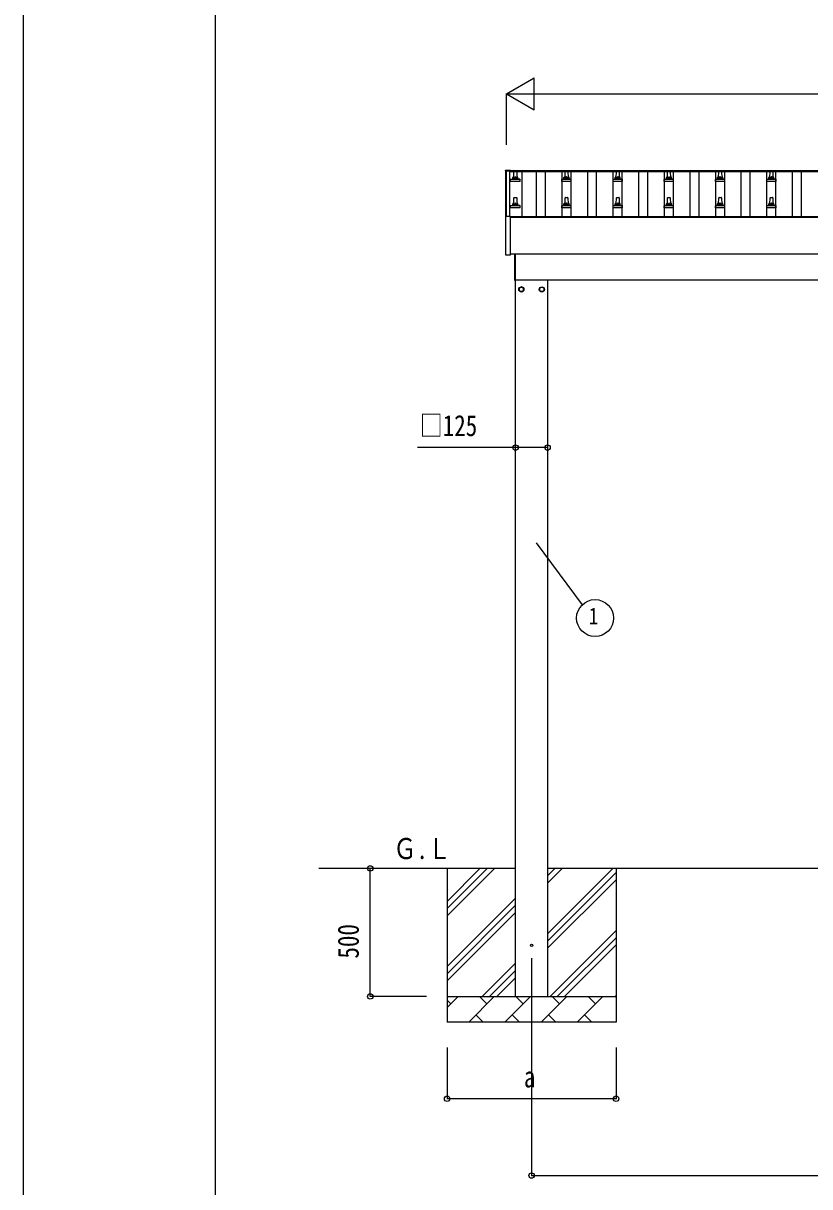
# Model space of a CAD drawing. Units: millimetres, scale not verified. Extents: x -10512 to 10512, y -7425 to 7425.
# Drawn here: x -10512 to -7441, y -4459 to 88 of the extents above; entities that cross this region are included whole.
import ezdxf
from ezdxf.enums import TextEntityAlignment as Align

# ---------------------------------------------------------------- set-up
doc = ezdxf.new("R2010")
doc.units = ezdxf.units.MM
doc.header["$LTSCALE"] = 30
for name, color, linetype in [('0-3_YKK_12', 2, 'Continuous'), ('0-4_YKK_13', 4, 'Continuous'), ('0-5_YKK_A1', 4, 'Continuous'), ('0-6_YKK_D', 6, 'Continuous'), ('0-7_YKK_ZWAK', 7, 'Continuous')]:
    doc.layers.add(name, color=color, linetype=linetype)
doc.styles.add('ＭＳ ゴシック', font='')
doc.styles.get('ＭＳ ゴシック').set_extended_font_data('MS Gothic')

msp = doc.modelspace()

# ---------------------------------------------------------------- linework, layer by layer
at = {"layer": '0-3_YKK_12'}
msp.add_line((-8527.45, -3565.5), (-8527.45, -4065.5), dxfattribs=at)
at = {"layer": '0-4_YKK_13'}
for p, q in [((-8629.25, -487.39), (-8629.25, -487.99)), ((-8629.25, -487.99), (-8629.25, -668.45)), ((-8628.25, -486.87), (-8610.25, -486.87)), ((-8609.25, -487.99), (-8609.25, -487.39)), ((-8609.25, -488.05), (-8609.25, -487.99)), ((-8596.95, -514.57), (-8596.22, -491.05)), ((-8595.22, -490.07), (-8586.68, -490.07)), ((-8585.68, -491.05), (-8584.95, -514.57)), ((-8396.95, -514.57), (-8396.22, -491.05)), ((-8395.22, -490.07), (-8386.68, -490.07)), ((-8385.68, -491.05), (-8384.95, -514.57)), ((-8196.95, -514.57), (-8196.22, -491.05)), ((-8195.22, -490.07), (-8186.68, -490.07)), ((-8185.68, -491.05), (-8184.95, -514.57)), ((-7996.95, -514.57), (-7996.22, -491.05)), ((-7995.22, -490.07), (-7986.68, -490.07)), ((-7985.68, -491.05), (-7984.95, -514.57)), ((-7796.95, -514.57), (-7796.22, -491.05)), ((-7795.22, -490.07), (-7786.68, -490.07)), ((-7785.68, -491.05), (-7784.95, -514.57)), ((-7596.95, -514.57), (-7596.22, -491.05)), ((-7595.22, -490.07), (-7586.68, -490.07)), ((-7585.68, -491.05), (-7584.95, -514.57)), ((-8609.2, -530.07), (-8609.2, -522.36)), ((-8572.7, -530.07), (-8609.2, -530.07)), ((-8608.82, -521.57), (-8573.08, -521.57)), ((-8608.44, -521.39), (-8601.71, -519.76)), ((-8601.33, -519.57), (-8580.57, -519.57)), ((-8600.95, -518.79), (-8600.95, -514.57)), ((-8599.95, -514.57), (-8581.95, -514.57)), ((-8580.95, -518.79), (-8580.95, -514.57)), ((-8573.46, -521.39), (-8580.19, -519.76)), ((-8572.7, -530.07), (-8572.7, -522.36)), ((-8409.2, -530.07), (-8409.2, -522.36)), ((-8372.7, -530.07), (-8409.2, -530.07)), ((-8408.82, -521.57), (-8373.08, -521.57)), ((-8408.44, -521.39), (-8401.71, -519.76)), ((-8401.33, -519.57), (-8380.57, -519.57)), ((-8400.95, -518.79), (-8400.95, -514.57)), ((-8399.95, -514.57), (-8381.95, -514.57)), ((-8380.95, -518.79), (-8380.95, -514.57)), ((-8373.46, -521.39), (-8380.19, -519.76)), ((-8372.7, -530.07), (-8372.7, -522.36)), ((-8209.2, -530.07), (-8209.2, -522.36)), ((-8172.7, -530.07), (-8209.2, -530.07)), ((-8208.82, -521.57), (-8173.08, -521.57)), ((-8208.44, -521.39), (-8201.71, -519.76)), ((-8201.33, -519.57), (-8180.57, -519.57)), ((-8200.95, -518.79), (-8200.95, -514.57)), ((-8199.95, -514.57), (-8181.95, -514.57)), ((-8180.95, -518.79), (-8180.95, -514.57)), ((-8173.46, -521.39), (-8180.19, -519.76)), ((-8172.7, -530.07), (-8172.7, -522.36)), ((-8009.2, -530.07), (-8009.2, -522.36)), ((-7972.7, -530.07), (-8009.2, -530.07)), ((-8008.82, -521.57), (-7973.08, -521.57)), ((-8008.44, -521.39), (-8001.71, -519.76)), ((-8001.33, -519.57), (-7980.57, -519.57)), ((-8000.95, -518.79), (-8000.95, -514.57)), ((-7999.95, -514.57), (-7981.95, -514.57)), ((-7980.95, -518.79), (-7980.95, -514.57)), ((-7973.46, -521.39), (-7980.19, -519.76)), ((-7972.7, -530.07), (-7972.7, -522.36)), ((-7809.2, -530.07), (-7809.2, -522.36)), ((-7772.7, -530.07), (-7809.2, -530.07)), ((-7808.82, -521.57), (-7773.08, -521.57)), ((-7808.44, -521.39), (-7801.71, -519.76)), ((-7801.33, -519.57), (-7780.57, -519.57)), ((-7800.95, -518.79), (-7800.95, -514.57)), ((-7799.95, -514.57), (-7781.95, -514.57)), ((-7780.95, -518.79), (-7780.95, -514.57)), ((-7773.46, -521.39), (-7780.19, -519.76)), ((-7772.7, -530.07), (-7772.7, -522.36)), ((-7609.2, -530.07), (-7609.2, -522.36)), ((-7572.7, -530.07), (-7609.2, -530.07)), ((-7608.82, -521.57), (-7573.08, -521.57)), ((-7608.44, -521.39), (-7601.71, -519.76)), ((-7601.33, -519.57), (-7580.57, -519.57)), ((-7600.95, -518.79), (-7600.95, -514.57)), ((-7599.95, -514.57), (-7581.95, -514.57)), ((-7580.95, -518.79), (-7580.95, -514.57)), ((-7573.46, -521.39), (-7580.19, -519.76)), ((-7572.7, -530.07), (-7572.7, -522.36)), ((-8609.2, -633.41), (-8609.2, -625.69)), ((-8572.7, -633.41), (-8609.2, -633.41)), ((-8608.82, -624.91), (-8573.08, -624.91)), ((-8608.44, -624.72), (-8601.71, -623.09)), ((-8601.33, -622.91), (-8580.57, -622.91)), ((-8600.95, -622.12), (-8600.95, -617.91)), ((-8599.95, -617.91), (-8581.95, -617.91)), ((-8596.95, -617.91), (-8596.22, -594.38)), ((-8595.22, -593.41), (-8586.68, -593.41)), ((-8585.68, -594.38), (-8584.95, -617.91)), ((-8580.95, -622.12), (-8580.95, -617.91)), ((-8573.46, -624.72), (-8580.19, -623.09)), ((-8572.7, -633.41), (-8572.7, -625.69)), ((-8409.2, -633.41), (-8409.2, -625.69)), ((-8372.7, -633.41), (-8409.2, -633.41)), ((-8408.82, -624.91), (-8373.08, -624.91)), ((-8408.44, -624.72), (-8401.71, -623.09)), ((-8401.33, -622.91), (-8380.57, -622.91)), ((-8400.95, -622.12), (-8400.95, -617.91)), ((-8399.95, -617.91), (-8381.95, -617.91)), ((-8396.95, -617.91), (-8396.22, -594.38)), ((-8395.22, -593.41), (-8386.68, -593.41)), ((-8385.68, -594.38), (-8384.95, -617.91)), ((-8380.95, -622.12), (-8380.95, -617.91)), ((-8373.46, -624.72), (-8380.19, -623.09)), ((-8372.7, -633.41), (-8372.7, -625.69)), ((-8209.2, -633.41), (-8209.2, -625.69)), ((-8172.7, -633.41), (-8209.2, -633.41)), ((-8208.82, -624.91), (-8173.08, -624.91)), ((-8208.44, -624.72), (-8201.71, -623.09)), ((-8201.33, -622.91), (-8180.57, -622.91)), ((-8200.95, -622.12), (-8200.95, -617.91)), ((-8199.95, -617.91), (-8181.95, -617.91)), ((-8196.95, -617.91), (-8196.22, -594.38)), ((-8195.22, -593.41), (-8186.68, -593.41)), ((-8185.68, -594.38), (-8184.95, -617.91)), ((-8180.95, -622.12), (-8180.95, -617.91)), ((-8173.46, -624.72), (-8180.19, -623.09)), ((-8172.7, -633.41), (-8172.7, -625.69)), ((-8009.2, -633.41), (-8009.2, -625.69)), ((-7972.7, -633.41), (-8009.2, -633.41)), ((-8008.82, -624.91), (-7973.08, -624.91)), ((-8008.44, -624.72), (-8001.71, -623.09)), ((-8001.33, -622.91), (-7980.57, -622.91)), ((-8000.95, -622.12), (-8000.95, -617.91)), ((-7999.95, -617.91), (-7981.95, -617.91)), ((-7996.95, -617.91), (-7996.22, -594.38)), ((-7995.22, -593.41), (-7986.68, -593.41)), ((-7985.68, -594.38), (-7984.95, -617.91)), ((-7980.95, -622.12), (-7980.95, -617.91)), ((-7973.46, -624.72), (-7980.19, -623.09)), ((-7972.7, -633.41), (-7972.7, -625.69)), ((-7809.2, -633.41), (-7809.2, -625.69)), ((-7772.7, -633.41), (-7809.2, -633.41)), ((-7808.82, -624.91), (-7773.08, -624.91)), ((-7808.44, -624.72), (-7801.71, -623.09)), ((-7801.33, -622.91), (-7780.57, -622.91)), ((-7800.95, -622.12), (-7800.95, -617.91)), ((-7799.95, -617.91), (-7781.95, -617.91)), ((-7796.95, -617.91), (-7796.22, -594.38)), ((-7795.22, -593.41), (-7786.68, -593.41)), ((-7785.68, -594.38), (-7784.95, -617.91)), ((-7780.95, -622.12), (-7780.95, -617.91)), ((-7773.46, -624.72), (-7780.19, -623.09)), ((-7772.7, -633.41), (-7772.7, -625.69)), ((-7609.2, -633.41), (-7609.2, -625.69)), ((-7572.7, -633.41), (-7609.2, -633.41)), ((-7608.82, -624.91), (-7573.08, -624.91)), ((-7608.44, -624.72), (-7601.71, -623.09)), ((-7601.33, -622.91), (-7580.57, -622.91)), ((-7600.95, -622.12), (-7600.95, -617.91)), ((-7599.95, -617.91), (-7581.95, -617.91)), ((-7596.95, -617.91), (-7596.22, -594.38)), ((-7595.22, -593.41), (-7586.68, -593.41)), ((-7585.68, -594.38), (-7584.95, -617.91)), ((-7580.95, -622.12), (-7580.95, -617.91)), ((-7573.46, -624.72), (-7580.19, -623.09)), ((-7572.7, -633.41), (-7572.7, -625.69)), ((-8629.25, -668.46), (-8629.25, -816.46)), ((-8628.25, -667.96), (-8628.75, -667.96)), ((-8610.25, -667.96), (-8628.25, -667.96)), ((-8609.75, -667.96), (-8610.25, -667.96)), ((-8609.25, -816.46), (-8609.25, -668.46)), ((-8628.75, -816.96), (-8609.75, -816.96)), ((-8592.95, -918), (-8592.95, -814.33)), ((-8590.95, -814.33), (-8590.95, -918)), ((-8590.95, -918), (-8592.95, -918)), ((-8558.85, -952.25), (-8558.95, -952.25)), ((-8558.85, -952.75), (-8558.95, -952.75)), ((-8496.05, -952.25), (-8495.95, -952.25)), ((-8496.05, -952.75), (-8495.95, -952.75))]:
    msp.add_line(p, q, dxfattribs=at)
for points in [[(-8629.25, -487.39), (-8629.22, -487.2), (-8629.14, -487.07), (-8629.05, -486.99), (-8628.97, -486.93), (-8628.89, -486.9), (-8628.84, -486.89), (-8628.8, -486.89), (-8628.76, -486.88), (-8628.57, -486.87), (-8628.39, -486.87), (-8628.25, -486.87)], [(-8610.25, -486.87), (-8610.06, -486.87), (-8609.89, -486.87), (-8609.75, -486.88), (-8609.68, -486.89), (-8609.62, -486.9), (-8609.53, -486.94), (-8609.4, -487.04), (-8609.31, -487.17), (-8609.3, -487.19)]]:
    msp.add_lwpolyline(points, dxfattribs=at)
for points in [[(-8567.45, -942.69), (-8575.95, -947.59), (-8575.95, -957.41), (-8567.45, -962.31), (-8558.95, -957.41), (-8558.95, -947.59)], [(-8487.45, -942.69), (-8478.95, -947.59), (-8478.95, -957.41), (-8487.45, -962.31), (-8495.95, -957.41), (-8495.95, -947.59)]]:
    msp.add_lwpolyline(points, close=True, dxfattribs=at)
for centre, radius in [((-8567.45, -952.5), 10), ((-8567.45, -952.5), 8.5), ((-8487.45, -952.5), 10), ((-8487.45, -952.5), 8.5), ((-8527.45, -3515.5), 4.5)]:
    msp.add_circle(centre, radius, dxfattribs=at)
for centre, radius, start, end in [((-8609.75, -487.39), 0.499, 0.00068, 23.5008), ((-8595.22, -491.07), 1, 90, 178.60509), ((-8586.68, -491.07), 1, 1.39491, 90), ((-8395.22, -491.07), 1, 90, 178.60509), ((-8386.68, -491.07), 1, 1.39491, 90), ((-8195.22, -491.07), 1, 90, 178.60509), ((-8186.68, -491.07), 1, 1.39491, 90), ((-7995.22, -491.07), 1, 90, 178.60509), ((-7986.68, -491.07), 1, 1.39491, 90), ((-7795.22, -491.07), 1, 90, 178.60509), ((-7786.68, -491.07), 1, 1.39491, 90), ((-7595.22, -491.07), 1, 90, 178.60509), ((-7586.68, -491.07), 1, 1.39491, 90), ((-8608.2, -522.36), 1, 103.62699, 180), ((-8601.95, -518.79), 1, 283.62699, 0), ((-8596.87, -515.21), 4.13, 90, 171.17633), ((-8599.95, -515.57), 1, 90, 180), ((-8587.62, -514.57), 4.83, 133.60282, 180), ((-8594.28, -514.57), 4.83, 0, 46.39718), ((-8585.04, -515.21), 4.13, 8.82367, 90), ((-8581.95, -515.57), 1, 0, 90), ((-8579.95, -518.79), 1, 180, 256.37301), ((-8573.7, -522.36), 1, 0, 76.37301), ((-8408.2, -522.36), 1, 103.62699, 180), ((-8401.95, -518.79), 1, 283.62699, 0), ((-8396.87, -515.21), 4.13, 90, 171.17633), ((-8399.95, -515.57), 1, 90, 180), ((-8387.62, -514.57), 4.83, 133.60282, 180), ((-8394.28, -514.57), 4.83, 0, 46.39718), ((-8385.04, -515.21), 4.13, 8.82367, 90), ((-8381.95, -515.57), 1, 0, 90), ((-8379.95, -518.79), 1, 180, 256.37301), ((-8373.7, -522.36), 1, 0, 76.37301), ((-8208.2, -522.36), 1, 103.62699, 180), ((-8201.95, -518.79), 1, 283.62699, 0), ((-8196.87, -515.21), 4.13, 90, 171.17633), ((-8199.95, -515.57), 1, 90, 180), ((-8187.62, -514.57), 4.83, 133.60282, 180), ((-8194.28, -514.57), 4.83, 0, 46.39718), ((-8185.04, -515.21), 4.13, 8.82367, 90), ((-8181.95, -515.57), 1, 0, 90), ((-8179.95, -518.79), 1, 180, 256.37301), ((-8173.7, -522.36), 1, 0, 76.37301), ((-8008.2, -522.36), 1, 103.62699, 180), ((-8001.95, -518.79), 1, 283.62699, 0), ((-7996.87, -515.21), 4.13, 90, 171.17633), ((-7999.95, -515.57), 1, 90, 180), ((-7987.62, -514.57), 4.83, 133.60282, 180), ((-7994.28, -514.57), 4.83, 0, 46.39718), ((-7985.04, -515.21), 4.13, 8.82367, 90), ((-7981.95, -515.57), 1, 0, 90), ((-7979.95, -518.79), 1, 180, 256.37301), ((-7973.7, -522.36), 1, 0, 76.37301), ((-7808.2, -522.36), 1, 103.62699, 180), ((-7801.95, -518.79), 1, 283.62699, 0), ((-7796.87, -515.21), 4.13, 90, 171.17633), ((-7799.95, -515.57), 1, 90, 180), ((-7787.62, -514.57), 4.83, 133.60282, 180), ((-7794.28, -514.57), 4.83, 0, 46.39718), ((-7785.04, -515.21), 4.13, 8.82367, 90), ((-7781.95, -515.57), 1, 0, 90), ((-7779.95, -518.79), 1, 180, 256.37301), ((-7773.7, -522.36), 1, 0, 76.37301), ((-7608.2, -522.36), 1, 103.62699, 180), ((-7601.95, -518.79), 1, 283.62699, 0), ((-7596.87, -515.21), 4.13, 90, 171.17633), ((-7599.95, -515.57), 1, 90, 180), ((-7587.62, -514.57), 4.83, 133.60282, 180), ((-7594.28, -514.57), 4.83, 0, 46.39718), ((-7585.04, -515.21), 4.13, 8.82367, 90), ((-7581.95, -515.57), 1, 0, 90), ((-7579.95, -518.79), 1, 180, 256.37301), ((-7573.7, -522.36), 1, 0, 76.37301), ((-8608.2, -625.69), 1, 103.62699, 180), ((-8601.95, -622.12), 1, 283.62699, 0), ((-8596.87, -618.54), 4.13, 90, 171.17633), ((-8599.95, -618.91), 1, 90, 180), ((-8595.22, -594.41), 1, 90, 178.60509), ((-8587.62, -617.91), 4.83, 133.60282, 180), ((-8594.28, -617.91), 4.83, 0, 46.39718), ((-8586.68, -594.41), 1, 1.39491, 90), ((-8585.04, -618.54), 4.13, 8.82367, 90), ((-8581.95, -618.91), 1, 0, 90), ((-8579.95, -622.12), 1, 180, 256.37301), ((-8573.7, -625.69), 1, 0, 76.37301), ((-8408.2, -625.69), 1, 103.62699, 180), ((-8401.95, -622.12), 1, 283.62699, 0), ((-8396.87, -618.54), 4.13, 90, 171.17633), ((-8399.95, -618.91), 1, 90, 180), ((-8395.22, -594.41), 1, 90, 178.60509), ((-8387.62, -617.91), 4.83, 133.60282, 180), ((-8394.28, -617.91), 4.83, 0, 46.39718), ((-8386.68, -594.41), 1, 1.39491, 90), ((-8385.04, -618.54), 4.13, 8.82367, 90), ((-8381.95, -618.91), 1, 0, 90), ((-8379.95, -622.12), 1, 180, 256.37301), ((-8373.7, -625.69), 1, 0, 76.37301), ((-8208.2, -625.69), 1, 103.62699, 180), ((-8201.95, -622.12), 1, 283.62699, 0), ((-8196.87, -618.54), 4.13, 90, 171.17633), ((-8199.95, -618.91), 1, 90, 180), ((-8195.22, -594.41), 1, 90, 178.60509), ((-8187.62, -617.91), 4.83, 133.60282, 180), ((-8194.28, -617.91), 4.83, 0, 46.39718), ((-8186.68, -594.41), 1, 1.39491, 90), ((-8185.04, -618.54), 4.13, 8.82367, 90), ((-8181.95, -618.91), 1, 0, 90), ((-8179.95, -622.12), 1, 180, 256.37301), ((-8173.7, -625.69), 1, 0, 76.37301), ((-8008.2, -625.69), 1, 103.62699, 180), ((-8001.95, -622.12), 1, 283.62699, 0), ((-7996.87, -618.54), 4.13, 90, 171.17633), ((-7999.95, -618.91), 1, 90, 180), ((-7995.22, -594.41), 1, 90, 178.60509), ((-7987.62, -617.91), 4.83, 133.60282, 180), ((-7994.28, -617.91), 4.83, 0, 46.39718), ((-7986.68, -594.41), 1, 1.39491, 90), ((-7985.04, -618.54), 4.13, 8.82367, 90), ((-7981.95, -618.91), 1, 0, 90), ((-7979.95, -622.12), 1, 180, 256.37301), ((-7973.7, -625.69), 1, 0, 76.37301), ((-7808.2, -625.69), 1, 103.62699, 180), ((-7801.95, -622.12), 1, 283.62699, 0), ((-7796.87, -618.54), 4.13, 90, 171.17633), ((-7799.95, -618.91), 1, 90, 180), ((-7795.22, -594.41), 1, 90, 178.60509), ((-7787.62, -617.91), 4.83, 133.60282, 180), ((-7794.28, -617.91), 4.83, 0, 46.39718), ((-7786.68, -594.41), 1, 1.39491, 90), ((-7785.04, -618.54), 4.13, 8.82367, 90), ((-7781.95, -618.91), 1, 0, 90), ((-7779.95, -622.12), 1, 180, 256.37301), ((-7773.7, -625.69), 1, 0, 76.37301), ((-7608.2, -625.69), 1, 103.62699, 180), ((-7601.95, -622.12), 1, 283.62699, 0), ((-7596.87, -618.54), 4.13, 90, 171.17633), ((-7599.95, -618.91), 1, 90, 180), ((-7595.22, -594.41), 1, 90, 178.60509), ((-7587.62, -617.91), 4.83, 133.60282, 180), ((-7594.28, -617.91), 4.83, 0, 46.39718), ((-7586.68, -594.41), 1, 1.39491, 90), ((-7585.04, -618.54), 4.13, 8.82367, 90), ((-7581.95, -618.91), 1, 0, 90), ((-7579.95, -622.12), 1, 180, 256.37301), ((-7573.7, -625.69), 1, 0, 76.37301), ((-8628.75, -668.46), 0.5, 90, 180), ((-8609.75, -668.46), 0.5, 0, 90), ((-8628.75, -816.46), 0.5, 180, 270), ((-8609.75, -816.46), 0.5, 270, 0), ((-8567.45, -952.5), 8.6, 171.25399, 188.74601), ((-8567.45, -952.5), 8.6, 111.25399, 128.74601), ((-8567.45, -952.5), 8.6, 51.25399, 68.74601), ((-8567.45, -952.5), 8.6, 1.66581, 8.74601), ((-8567.45, -952.5), 8.6, 351.25399, 358.33419), ((-8487.45, -952.5), 8.6, 171.25399, 178.33419), ((-8487.45, -952.5), 8.6, 181.66581, 188.74601), ((-8487.45, -952.5), 8.6, 111.25399, 128.74601), ((-8487.45, -952.5), 8.6, 51.25399, 68.74601), ((-8487.45, -952.5), 8.6, 351.25399, 8.74601), ((-8567.45, -952.5), 8.6, 231.25399, 248.74601), ((-8567.45, -952.5), 8.6, 291.25399, 308.74601), ((-8487.45, -952.5), 8.6, 231.25399, 248.74601), ((-8487.45, -952.5), 8.6, 291.25399, 308.74601)]:
    msp.add_arc(centre, radius, start, end, dxfattribs=at)
at = {"layer": '0-5_YKK_A1'}
for p, q in [((-8625.95, -489.02), (-8613.95, -489.02)), ((-8625.95, -667.96), (-8625.95, -489.02)), ((-8613.95, -488.05), (-5567.95, -488.05)), ((-8613.95, -488.05), (-8613.95, -491.64)), ((-8613.95, -489.02), (-8613.95, -667.96)), ((-8613.95, -491.64), (-5567.95, -491.64)), ((-8565.95, -491.64), (-8565.95, -667.9)), ((-8508.45, -667.66), (-8508.45, -491.64)), ((-8473.45, -667.66), (-8473.45, -491.64)), ((-8408.45, -667.66), (-8408.45, -491.64)), ((-8373.45, -667.66), (-8373.45, -491.64)), ((-8308.45, -667.66), (-8308.45, -491.64)), ((-8273.45, -667.66), (-8273.45, -491.64)), ((-8208.45, -667.66), (-8208.45, -491.64)), ((-8173.45, -667.66), (-8173.45, -491.64)), ((-8108.45, -667.66), (-8108.45, -491.64)), ((-8073.45, -667.66), (-8073.45, -491.64)), ((-8008.45, -667.66), (-8008.45, -491.64)), ((-7973.45, -667.66), (-7973.45, -491.64)), ((-7908.45, -667.66), (-7908.45, -491.64)), ((-7873.45, -667.66), (-7873.45, -491.64)), ((-7808.45, -667.66), (-7808.45, -491.64)), ((-7773.45, -667.66), (-7773.45, -491.64)), ((-7708.45, -667.66), (-7708.45, -491.64)), ((-7673.45, -667.66), (-7673.45, -491.64)), ((-7608.45, -667.66), (-7608.45, -491.64)), ((-7573.45, -667.66), (-7573.45, -491.64)), ((-7508.45, -667.66), (-7508.45, -491.64)), ((-7473.45, -667.66), (-7473.45, -491.64)), ((-8613.95, -667.9), (-5567.95, -667.9)), ((-8609.25, -669.46), (-5572.65, -669.46)), ((-5572.65, -814.33), (-8609.25, -814.33)), ((-8590.95, -915.5), (-5694.95, -915.5)), ((-8589.95, -3715.5), (-8589.95, -915.5)), ((-8464.95, -915.5), (-8464.95, -3715.5)), ((-8589.95, -3215.5), (-9358.96, -3215.5)), ((-8857.45, -3215.5), (-8857.45, -3815.5)), ((-8857.45, -3400.55), (-8672.4, -3215.5)), ((-8857.45, -3372.27), (-8700.68, -3215.5)), ((-8857.45, -3343.98), (-8728.97, -3215.5)), ((-5716.95, -3215.5), (-8464.95, -3215.5)), ((-8464.95, -3470.6), (-8209.85, -3215.5)), ((-8464.95, -3272.61), (-8407.84, -3215.5)), ((-8464.95, -3244.32), (-8436.13, -3215.5)), ((-8197.45, -3215.5), (-8197.45, -3815.5)), ((-8464.95, -3498.88), (-8197.45, -3231.38)), ((-8464.95, -3527.17), (-8197.45, -3259.67)), ((-8857.45, -3598.54), (-8589.95, -3331.04)), ((-8857.45, -3626.82), (-8589.95, -3359.32)), ((-8857.45, -3655.11), (-8589.95, -3387.61)), ((-8455.29, -3715.5), (-8197.45, -3457.66)), ((-8427.01, -3715.5), (-8197.45, -3485.94)), ((-8398.72, -3715.5), (-8197.45, -3514.23)), ((-8719.85, -3715.5), (-8589.95, -3585.6)), ((-8691.57, -3715.5), (-8589.95, -3613.88)), ((-8663.28, -3715.5), (-8589.95, -3642.17)), ((-8857.45, -3715.5), (-8197.45, -3715.5)), ((-8857.45, -3758.39), (-8814.56, -3715.5)), ((-8773.14, -3815.5), (-8673.14, -3715.5)), ((-8701.69, -3744.05), (-8730.24, -3715.5)), ((-8631.71, -3815.5), (-8531.71, -3715.5)), ((-8560.27, -3744.05), (-8588.82, -3715.5)), ((-8490.29, -3815.5), (-8390.29, -3715.5)), ((-8418.85, -3744.05), (-8447.4, -3715.5)), ((-8348.87, -3815.5), (-8248.87, -3715.5)), ((-8277.43, -3744.05), (-8305.98, -3715.5)), ((-8200.73, -3715.5), (-8197.45, -3712.22)), ((-8843.11, -3744.05), (-8857.45, -3729.71)), ((-8197.45, -3815.5), (-8857.45, -3815.5)), ((-8744.58, -3786.95), (-8716.03, -3815.5)), ((-8603.16, -3786.95), (-8574.61, -3815.5)), ((-8461.74, -3786.95), (-8433.19, -3815.5)), ((-8320.32, -3786.95), (-8291.77, -3815.5))]:
    msp.add_line(p, q, dxfattribs=at)
at = {"layer": '0-6_YKK_D'}
for p, q in [((-8625.95, -188.05), (-8517.7, -125.55)), ((-8517.7, -250.55), (-8517.7, -125.55)), ((-8625.95, -388.05), (-8625.95, -187.05)), ((-8625.95, -188.05), (-8517.7, -250.55)), ((-8625.95, -188.05), (-8409.44, -188.05)), ((-8500.95, -188.05), (-5680.95, -188.05)), ((-8589.95, -1570.5), (-8589.95, -1571.5)), ((-8510.16, -1942.98), (-8330.36, -2185.63)), ((-8938.27, -3215.5), (-9158.45, -3215.5)), ((-9157.45, -3715.5), (-9157.45, -3215.5)), ((-8938.27, -3715.5), (-9158.45, -3715.5)), ((-8857.45, -3915.5), (-8857.45, -4116.5)), ((-8527.45, -3915.5), (-8527.45, -4416.5)), ((-8197.45, -3915.5), (-8197.45, -4116.5)), ((-8197.45, -4115.5), (-8857.45, -4115.5)), ((-8527.45, -4415.5), (-5654.45, -4415.5))]:
    msp.add_line(p, q, dxfattribs=at)
msp.add_lwpolyline([(-8464.95, -1570.5), (-8589.95, -1570.5), (-8972.45, -1570.5)], dxfattribs=at)
for centre, radius in [((-8589.95, -1570.5), 10.62), ((-8464.95, -1570.5), 10.62), ((-8279.64, -2236.73), 72), ((-9157.45, -3215.5), 10.62), ((-9157.45, -3715.5), 10.62), ((-8857.45, -4115.5), 10.62), ((-8197.45, -4115.5), 10.62), ((-8527.45, -4415.5), 10.62)]:
    msp.add_circle(centre, radius, dxfattribs=at)
at = {"layer": '0-7_YKK_ZWAK'}
msp.add_line((-9762.45, -6312.5), (-9762.45, 6937.5), dxfattribs=at)
msp.add_lwpolyline([(-10512.5, -7425), (10512.5, -7425), (10512.5, 7425), (-10512.5, 7425)], close=True, dxfattribs=at)

# ---------------------------------------------------------------- texts
at = {"layer": '0-5_YKK_A1', "style": 'ＭＳ ゴシック', "width": 0.8}
msp.add_text('Ｇ.Ｌ', height=82.48, dxfattribs=at).set_placement((-9067.35, -3203.59), align=Align.BOTTOM_LEFT)
at = {"layer": '0-6_YKK_D', "style": 'ＭＳ ゴシック', "width": 0.8}
for s, height, p in [('□125', 82.48, (-8964.45, -1550.5)), ('1', 65.98, (-8303.64, -2281.73)), ('a', 82.48, (-8557.45, -4095.5))]:
    msp.add_text(s, height=height, dxfattribs=at).set_placement(p, align=Align.BOTTOM_LEFT)
msp.add_text('500', height=82.48, rotation=90, dxfattribs=at).set_placement((-9177.45, -3567.5), align=Align.BOTTOM_LEFT)

doc.saveas('drawing.dxf')
